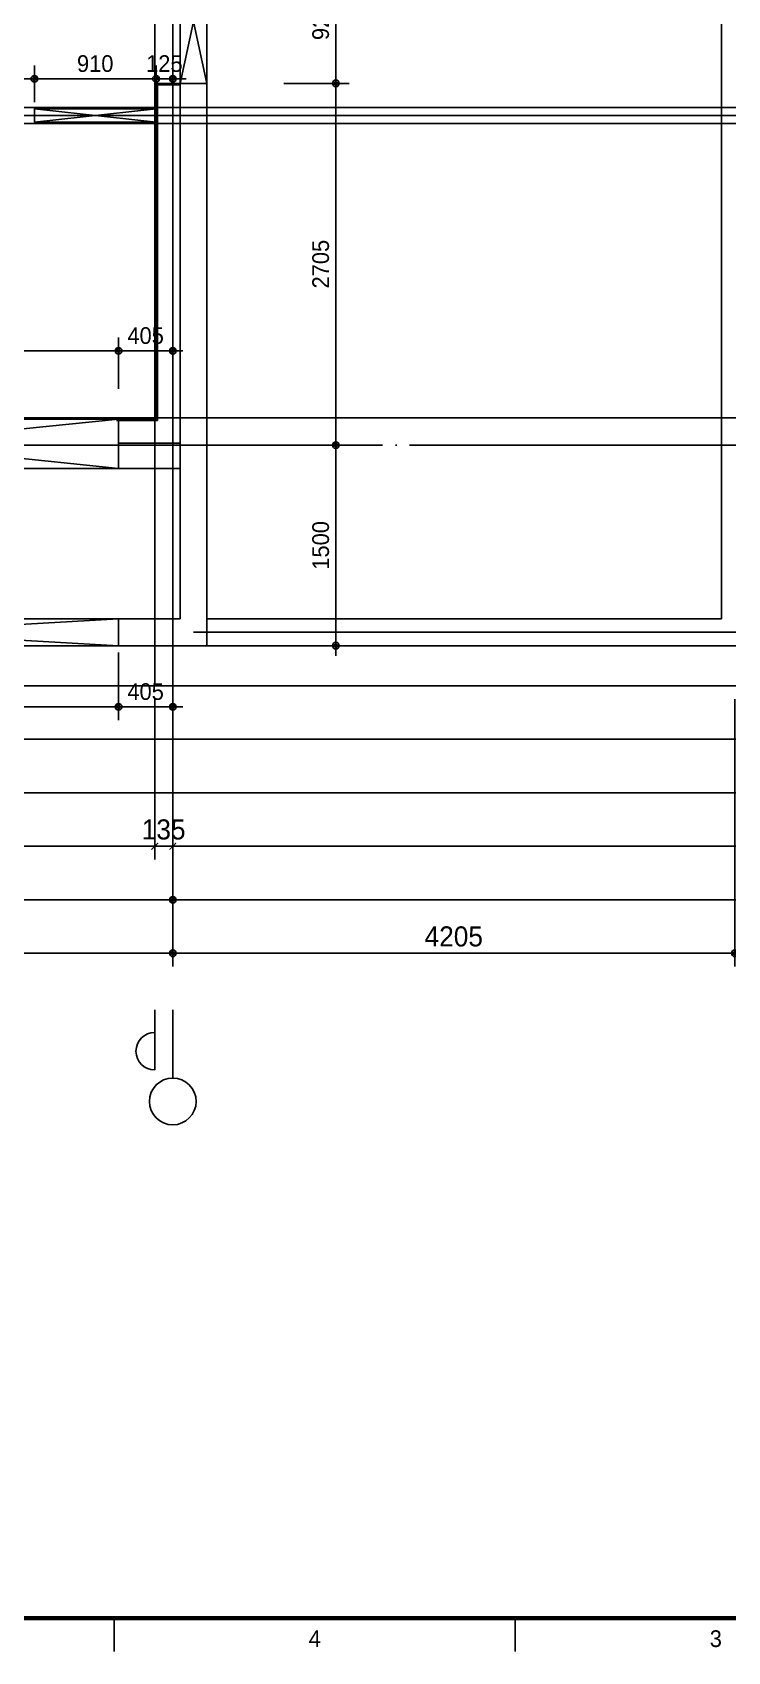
# Model space of a CAD drawing. Header units: millimetres. Extents: x 0 to 92204, y -190080 to 23760.
# Drawn here: x 29438 to 34638, y -159780 to -147672 of the extents above; entities that cross this region are included whole.
import ezdxf
from ezdxf.enums import TextEntityAlignment as Align

# ---------------------------------------------------------------- set-up
doc = ezdxf.new("R2010")
doc.units = ezdxf.units.MM
doc.header["$LTSCALE"] = 100
doc.linetypes.add('AUDIT_D_220706163347-0', pattern=[0])
doc.linetypes.add('CEN', pattern=[62, 60, -1, 0, -1])
doc.layers.get('defpoints').update_dxf_attribs({"color": 139})
for name, color, linetype in [('A-치수', 7, 'AUDIT_D_220706163347-0'), ('AA-BORD-FORM', 7, 'Continuous'), ('AA-BORD-TEXT', 3, 'Continuous'), ('AA-XXXX-DIMS', 7, 'Continuous'), ('CEN_CON', 1, 'CEN'), ('CEN_WALL', 12, 'CEN'), ('CONC', 2, 'Continuous'), ('DIM', 7, 'AUDIT_D_220706163347-0'), ('ELE3_CON', 7, 'Continuous'), ('MC', 135, 'Continuous'), ('WAL', 3, 'Continuous'), ('WAL_DRY', 7, 'Continuous'), ('창호-open', 4, 'Continuous')]:
    doc.layers.add(name, color=color, linetype=linetype)
doc.styles.add('HAUD01', font='Dotum.ttf')
doc.styles.add('돋움', font='Dotum.ttf')
doc.styles.add('맑은고딕', font='malgun.ttf', dxfattribs={"width": 0.9})
doc.dimstyles.new('DIM-50', dxfattribs={"dimscale": 50, "dimtxt": 3, "dimasz": 1, "dimexe": 2, "dimexo": 2, "dimgap": 1, "dimtad": 1, "dimdec": 0, "dimzin": 0, "dimdsep": 46, "dimtxsty": '맑은고딕', "dimblk1": 'DIMDOT', "dimblk2": 'DIMDOT', "dimsah": 1, "dimcen": 0.09, "dimdle": 2, "dimclrd": 7, "dimclre": 7, "dimclrt": 3, "dimadec": 0, "dimazin": 0, "dimtfac": 1, "dimtdec": 0, "dimtix": 1, "dimtmove": 2, "dimatfit": 3, "dimldrblk": 'DIMDOT', "dimfxl": 1, "dimtolj": 1, "dimtzin": 0, "dimarcsym": 0})
doc.dimstyles.new('MCDIM-50', dxfattribs={"dimscale": 50, "dimtxt": 3, "dimasz": 1, "dimexe": 2, "dimexo": 2, "dimgap": 1, "dimtad": 1, "dimdec": 0, "dimzin": 0, "dimdsep": 46, "dimtxsty": '맑은고딕', "dimblk1": 'ARCHTICK', "dimblk2": 'ARCHTICK', "dimsah": 1, "dimcen": 0.09, "dimdle": 2, "dimclrd": 7, "dimclre": 7, "dimclrt": 3, "dimadec": 0, "dimazin": 0, "dimtfac": 1, "dimtdec": 0, "dimtix": 1, "dimtmove": 2, "dimatfit": 3, "dimldrblk": 'ARCHTICK', "dimfxl": 1, "dimtolj": 1, "dimtzin": 0, "dimarcsym": 0})
doc.dimstyles.new('내부100', dxfattribs={"dimscale": 50, "dimtxt": 2.5, "dimasz": 1, "dimexe": 2, "dimexo": 1, "dimgap": 1, "dimtad": 1, "dimdec": 0, "dimzin": 0, "dimdsep": 46, "dimtxsty": '돋움', "dimblk1": 'DIMDOT', "dimblk2": 'DIMDOT', "dimsah": 1, "dimcen": 0.09, "dimdle": 2, "dimclrd": 7, "dimclre": 7, "dimclrt": 3, "dimadec": 0, "dimazin": 0, "dimtfac": 1, "dimtdec": 0, "dimtix": 1, "dimtmove": 2, "dimatfit": 3, "dimldrblk": 'DIMDOT', "dimfxl": 1, "dimtolj": 1, "dimtzin": 0, "dimarcsym": 0})

# ---------------------------------------------------------------- blocks, each defined once
blk = doc.blocks.new('U-131A(기본)', base_point=(-95321, -158830))
at = {"layer": 'CEN_CON'}
for p, q in [((-70061, -159130), (-70061, -148195)), ((-69906, -158730), (-65456, -158730)), ((-80691, -158830), (-69906, -158830))]:
    blk.add_line(p, q, dxfattribs=at)
at = {"layer": 'CEN_WALL'}
for p, q in [((-65456, -154865), (-80691, -154865)), ((-80691, -157330), (-65456, -157330))]:
    blk.add_line(p, q, dxfattribs=at)
at = {"layer": 'CONC'}
for p, q in [((-70006, -158630), (-70006, -154625)), ((-69806, -154625), (-70006, -154625)), ((-69806, -158830), (-69806, -154625)), ((-70466, -158630), (-70006, -158630)), ((-70466, -158630), (-70466, -158830)), ((-70466, -158830), (-69806, -158830))]:
    blk.add_line(p, q, dxfattribs=at)
at = {"layer": 'ELE3_CON'}
for p, q in [((-65956, -158630), (-65956, -149285)), ((-70466, -158630), (-74066, -158630)), ((-69806, -158630), (-65956, -158630)), ((-69806, -158830), (-65756, -158830))]:
    blk.add_line(p, q, dxfattribs=at)
at = {"layer": 'MC'}
for p, q in [((-70196, -159130), (-70196, -148195)), ((-65456, -154805), (-80691, -154805)), ((-65456, -154925), (-80691, -154925)), ((-80691, -157125), (-65456, -157125))]:
    blk.add_line(p, q, dxfattribs=at)
at = {"layer": 'WAL'}
for p, q in [((-70466, -157315), (-70006, -157315)), ((-70466, -157315), (-70466, -157505)), ((-70466, -157505), (-70006, -157505))]:
    blk.add_line(p, q, dxfattribs=at)
at = {"layer": 'WAL_DRY'}
for p, q in [((-70186, -157135), (-70186, -154625)), ((-70186, -154625), (-70006, -154625)), ((-70176, -157145), (-70176, -154635)), ((-70176, -154635), (-70006, -154635)), ((-70481, -157135), (-70186, -157135)), ((-70481, -157145), (-70176, -157145))]:
    blk.add_line(p, q, dxfattribs=at)
blk = doc.blocks.new('_ArchTick')
at = {"color": 0, "linetype": 'ByBlock', "const_width": 0.15}
blk.add_lwpolyline([(-0.5, -0.5), (0.5, 0.5)], dxfattribs=at)
blk = doc.blocks.new('*D2587')
at = {"layer": 'defpoints', "color": 0, "linetype": 'ByBlock', "transparency": 16777216}
for p in [(26033, -176318), (30353, -176318), (30353, -177518)]:
    blk.add_point(p, dxfattribs=at)
at = {"layer": 'DIM', "color": 7, "linetype": 'ByBlock', "lineweight": -2, "transparency": 16777216}
for p, q in [((26033, -176418), (26033, -177618)), ((30353, -176418), (30353, -177618)), ((25933, -177518), (30453, -177518))]:
    blk.add_line(p, q, dxfattribs=at)
at = {"layer": 'DIM', "color": 7, "linetype": 'ByBlock', "lineweight": -2, "transparency": 16777216, "xscale": 50, "yscale": 50, "zscale": 50, "rotation": 180}
blk.add_blockref('_ArchTick', (26033, -177518), dxfattribs=at)
at = {"layer": 'DIM', "color": 7, "linetype": 'ByBlock', "lineweight": -2, "transparency": 16777216, "xscale": 50, "yscale": 50, "zscale": 50}
blk.add_blockref('_ArchTick', (30353, -177518), dxfattribs=at)
at = {"layer": 'DIM', "color": 3, "linetype": 'ByBlock', "transparency": 16777216, "insert": (28193, -177393), "char_height": 150, "attachment_point": 5, "style": 'HAUD01'}
blk.add_mtext('\\A1;4320', dxfattribs=at)
blk = doc.blocks.new('*D2588')
at = {"layer": 'defpoints', "color": 0, "linetype": 'ByBlock', "transparency": 16777216}
for p in [(30353, -176318), (30488, -176318), (30488, -177518)]:
    blk.add_point(p, dxfattribs=at)
at = {"layer": 'DIM', "color": 7, "linetype": 'ByBlock', "lineweight": -2, "transparency": 16777216}
for p, q in [((30353, -176418), (30353, -177618)), ((30488, -176418), (30488, -177618)), ((30353, -177518), (30303, -177518)), ((30353, -177518), (30488, -177518)), ((30488, -177518), (30538, -177518))]:
    blk.add_line(p, q, dxfattribs=at)
at = {"layer": 'DIM', "color": 7, "linetype": 'ByBlock', "lineweight": -2, "transparency": 16777216, "xscale": 50, "yscale": 50, "zscale": 50}
blk.add_blockref('_ArchTick', (30353, -177518), dxfattribs=at)
at = {"layer": 'DIM', "color": 7, "linetype": 'ByBlock', "lineweight": -2, "transparency": 16777216, "xscale": 50, "yscale": 50, "zscale": 50, "rotation": 180}
blk.add_blockref('_ArchTick', (30488, -177518), dxfattribs=at)
at = {"layer": 'DIM', "color": 3, "linetype": 'ByBlock', "transparency": 16777216, "insert": (30420, -177393), "char_height": 150, "attachment_point": 5, "style": 'HAUD01'}
blk.add_mtext('\\A1;135', dxfattribs=at)
blk = doc.blocks.new('중심')
at = {"layer": 'DIM'}
blk.add_line((-350, 0), (0, 0), dxfattribs=at)
blk.add_circle((-470, 0), 120, dxfattribs=at)
blk = doc.blocks.new('DIMDOT')
at = {"layer": 'AA-XXXX-DIMS'}
for p, q in [((-1.5, 0), (1.5, 0)), ((0, -1.5), (0, 1.5))]:
    blk.add_line(p, q, dxfattribs=at)
for radius in [0.5, 0.25]:
    blk.add_circle((0, 0), radius, dxfattribs=at)
blk = doc.blocks.new('*D2724')
at = {"layer": 'defpoints', "color": 0, "transparency": 16777216}
for p in [(25923, -176318), (30488, -176318), (30488, -177918)]:
    blk.add_point(p, dxfattribs=at)
at = {"layer": 'DIM', "color": 7, "lineweight": -2, "transparency": 16777216}
for p, q in [((25923, -176418), (25923, -178018)), ((30488, -176418), (30488, -178018)), ((25973, -177918), (30438, -177918))]:
    blk.add_line(p, q, dxfattribs=at)
at = {"layer": 'DIM', "color": 7, "lineweight": -2, "transparency": 16777216, "xscale": 50, "yscale": 50, "zscale": 50, "rotation": 180}
blk.add_blockref('DIMDOT', (25923, -177918), dxfattribs=at)
at = {"layer": 'DIM', "color": 7, "lineweight": -2, "transparency": 16777216, "xscale": 50, "yscale": 50, "zscale": 50}
blk.add_blockref('DIMDOT', (30488, -177918), dxfattribs=at)
at = {"layer": 'DIM', "color": 3, "transparency": 16777216, "insert": (28205, -177793), "char_height": 150, "attachment_point": 5, "style": 'HAUD01'}
blk.add_mtext('\\A1;4565', dxfattribs=at)
blk = doc.blocks.new('*D2725')
at = {"layer": 'defpoints', "color": 0, "transparency": 16777216}
for p in [(30488, -176318), (34693, -176318), (34693, -178318)]:
    blk.add_point(p, dxfattribs=at)
at = {"layer": 'DIM', "color": 7, "lineweight": -2, "transparency": 16777216}
for p, q in [((30488, -176418), (30488, -178418)), ((34693, -176418), (34693, -178418)), ((30538, -178318), (34643, -178318))]:
    blk.add_line(p, q, dxfattribs=at)
at = {"layer": 'DIM', "color": 7, "lineweight": -2, "transparency": 16777216, "xscale": 50, "yscale": 50, "zscale": 50, "rotation": 180}
blk.add_blockref('DIMDOT', (30488, -178318), dxfattribs=at)
at = {"layer": 'DIM', "color": 7, "lineweight": -2, "transparency": 16777216, "xscale": 50, "yscale": 50, "zscale": 50}
blk.add_blockref('DIMDOT', (34693, -178318), dxfattribs=at)
at = {"layer": 'DIM', "color": 3, "transparency": 16777216, "insert": (32590, -178193), "char_height": 150, "attachment_point": 5, "style": 'HAUD01'}
blk.add_mtext('\\A1;4205', dxfattribs=at)
blk = doc.blocks.new('*D2726')
at = {"layer": 'defpoints', "color": 0, "transparency": 16777216}
for p in [(5228, -176318), (30488, -176318), (30488, -178318)]:
    blk.add_point(p, dxfattribs=at)
at = {"layer": 'DIM', "color": 7, "lineweight": -2, "transparency": 16777216}
for p, q in [((5228, -176418), (5228, -178418)), ((30488, -176418), (30488, -178418)), ((5278, -178318), (30438, -178318))]:
    blk.add_line(p, q, dxfattribs=at)
at = {"layer": 'DIM', "color": 7, "lineweight": -2, "transparency": 16777216, "xscale": 50, "yscale": 50, "zscale": 50, "rotation": 180}
blk.add_blockref('DIMDOT', (5228, -178318), dxfattribs=at)
at = {"layer": 'DIM', "color": 7, "lineweight": -2, "transparency": 16777216, "xscale": 50, "yscale": 50, "zscale": 50}
blk.add_blockref('DIMDOT', (30488, -178318), dxfattribs=at)
at = {"layer": 'DIM', "color": 3, "transparency": 16777216, "insert": (17858, -178193), "char_height": 150, "attachment_point": 5, "style": 'HAUD01'}
blk.add_mtext('\\A1;25260', dxfattribs=at)
blk = doc.blocks.new('XR-FORM 청주월명')
at = {"layer": 'AA-BORD-FORM', "color": 2}
for p, q in [((601, 17), (601, 12)), ((661, 17), (661, 12))]:
    blk.add_line(p, q, dxfattribs=at)
at = {"layer": 'AA-BORD-FORM', "color": 2, "const_width": 0.682}
blk.add_lwpolyline([(21, 17), (21, 577), (821, 577), (821, 17)], close=True, dxfattribs=at)
at = {"layer": 'AA-BORD-TEXT', "color": 7, "style": 'HAUD01'}
for s, p in [('4', (631, 13.95)), ('3', (691, 13.94))]:
    blk.add_text(s, height=2.5, dxfattribs=at).set_placement(p, align=Align.MIDDLE_CENTER)
blk = doc.blocks.new('*D1653')
at = {"layer": 'defpoints', "color": 0, "transparency": 16777216}
for p in [(26483, -152258), (30083, -152258), (30083, -152715)]:
    blk.add_point(p, dxfattribs=at)
at = {"layer": 'DIM', "color": 7, "lineweight": -2, "transparency": 16777216}
for p, q in [((26483, -152308), (26483, -152815)), ((30083, -152308), (30083, -152815)), ((26533, -152715), (30033, -152715))]:
    blk.add_line(p, q, dxfattribs=at)
at = {"layer": 'DIM', "color": 7, "lineweight": -2, "transparency": 16777216, "xscale": 50, "yscale": 50, "zscale": 50, "rotation": 180}
blk.add_blockref('DIMDOT', (26483, -152715), dxfattribs=at)
at = {"layer": 'DIM', "color": 7, "lineweight": -2, "transparency": 16777216, "xscale": 50, "yscale": 50, "zscale": 50}
blk.add_blockref('DIMDOT', (30083, -152715), dxfattribs=at)
at = {"layer": 'DIM', "color": 3, "transparency": 16777216, "insert": (28283, -152602), "char_height": 125, "attachment_point": 5, "style": '돋움'}
blk.add_mtext('\\A1;3600', dxfattribs=at)
blk = doc.blocks.new('*D1654')
at = {"layer": 'defpoints', "color": 0, "transparency": 16777216}
for p in [(30083, -152258), (30488, -152258), (30488, -152715)]:
    blk.add_point(p, dxfattribs=at)
at = {"layer": 'DIM', "color": 7, "lineweight": -2, "transparency": 16777216}
for p, q in [((30083, -152308), (30083, -152815)), ((30488, -152308), (30488, -152815)), ((30133, -152715), (30438, -152715))]:
    blk.add_line(p, q, dxfattribs=at)
at = {"layer": 'DIM', "color": 7, "lineweight": -2, "transparency": 16777216, "xscale": 50, "yscale": 50, "zscale": 50, "rotation": 180}
blk.add_blockref('DIMDOT', (30083, -152715), dxfattribs=at)
at = {"layer": 'DIM', "color": 7, "lineweight": -2, "transparency": 16777216, "xscale": 50, "yscale": 50, "zscale": 50}
blk.add_blockref('DIMDOT', (30488, -152715), dxfattribs=at)
at = {"layer": 'DIM', "color": 3, "transparency": 16777216, "insert": (30285, -152602), "char_height": 125, "attachment_point": 5, "style": '돋움'}
blk.add_mtext('\\A1;405', dxfattribs=at)
blk = doc.blocks.new('*D1674')
at = {"layer": 'defpoints', "color": 0, "transparency": 16777216}
for p in [(30083, -150053), (26483, -150388), (30083, -150388)]:
    blk.add_point(p, dxfattribs=at)
at = {"layer": 'DIM', "color": 7, "lineweight": -2, "transparency": 16777216}
for p, q in [((26483, -150338), (26483, -149953)), ((30083, -150338), (30083, -149953)), ((26533, -150053), (30033, -150053))]:
    blk.add_line(p, q, dxfattribs=at)
at = {"layer": 'DIM', "color": 7, "lineweight": -2, "transparency": 16777216, "xscale": 50, "yscale": 50, "zscale": 50, "rotation": 180}
blk.add_blockref('DIMDOT', (26483, -150053), dxfattribs=at)
at = {"layer": 'DIM', "color": 7, "lineweight": -2, "transparency": 16777216, "xscale": 50, "yscale": 50, "zscale": 50}
blk.add_blockref('DIMDOT', (30083, -150053), dxfattribs=at)
at = {"layer": 'DIM', "color": 3, "transparency": 16777216, "insert": (28283, -149940), "char_height": 125, "attachment_point": 5, "style": '돋움'}
blk.add_mtext('\\A1;3600', dxfattribs=at)
blk = doc.blocks.new('*D1675')
at = {"layer": 'defpoints', "color": 0, "transparency": 16777216}
for p in [(30488, -150053), (30083, -150388), (30488, -150388)]:
    blk.add_point(p, dxfattribs=at)
at = {"layer": 'DIM', "color": 7, "lineweight": -2, "transparency": 16777216}
for p, q in [((30083, -150338), (30083, -149953)), ((30488, -150338), (30488, -149953)), ((30133, -150053), (30438, -150053))]:
    blk.add_line(p, q, dxfattribs=at)
at = {"layer": 'DIM', "color": 7, "lineweight": -2, "transparency": 16777216, "xscale": 50, "yscale": 50, "zscale": 50, "rotation": 180}
blk.add_blockref('DIMDOT', (30083, -150053), dxfattribs=at)
at = {"layer": 'DIM', "color": 7, "lineweight": -2, "transparency": 16777216, "xscale": 50, "yscale": 50, "zscale": 50}
blk.add_blockref('DIMDOT', (30488, -150053), dxfattribs=at)
at = {"layer": 'DIM', "color": 3, "transparency": 16777216, "insert": (30285, -149940), "char_height": 125, "attachment_point": 5, "style": '돋움'}
blk.add_mtext('\\A1;405', dxfattribs=at)
blk = doc.blocks.new('*D1683')
at = {"layer": 'defpoints', "color": 0, "transparency": 16777216}
for p in [(29453, -148019), (25923, -148243), (29453, -148243)]:
    blk.add_point(p, dxfattribs=at)
at = {"layer": 'DIM', "color": 7, "lineweight": -2, "transparency": 16777216}
for p, q in [((25923, -148193), (25923, -147919)), ((29453, -148193), (29453, -147919)), ((25973, -148019), (29403, -148019))]:
    blk.add_line(p, q, dxfattribs=at)
at = {"layer": 'DIM', "color": 7, "lineweight": -2, "transparency": 16777216, "xscale": 50, "yscale": 50, "zscale": 50, "rotation": 180}
blk.add_blockref('DIMDOT', (25923, -148019), dxfattribs=at)
at = {"layer": 'DIM', "color": 7, "lineweight": -2, "transparency": 16777216, "xscale": 50, "yscale": 50, "zscale": 50}
blk.add_blockref('DIMDOT', (29453, -148019), dxfattribs=at)
at = {"layer": 'DIM', "color": 3, "transparency": 16777216, "insert": (27688, -147906), "char_height": 125, "attachment_point": 5, "style": '돋움'}
blk.add_mtext('\\A1;3530', dxfattribs=at)
blk = doc.blocks.new('*D1684')
at = {"layer": 'defpoints', "color": 0, "transparency": 16777216}
for p in [(30363, -148019), (29453, -148243), (30363, -148243)]:
    blk.add_point(p, dxfattribs=at)
at = {"layer": 'DIM', "color": 7, "lineweight": -2, "transparency": 16777216}
for p, q in [((29453, -148193), (29453, -147919)), ((30363, -148193), (30363, -147919)), ((29503, -148019), (30313, -148019))]:
    blk.add_line(p, q, dxfattribs=at)
at = {"layer": 'DIM', "color": 7, "lineweight": -2, "transparency": 16777216, "xscale": 50, "yscale": 50, "zscale": 50, "rotation": 180}
blk.add_blockref('DIMDOT', (29453, -148019), dxfattribs=at)
at = {"layer": 'DIM', "color": 7, "lineweight": -2, "transparency": 16777216, "xscale": 50, "yscale": 50, "zscale": 50}
blk.add_blockref('DIMDOT', (30363, -148019), dxfattribs=at)
at = {"layer": 'DIM', "color": 3, "transparency": 16777216, "insert": (29908, -147906), "char_height": 125, "attachment_point": 5, "style": '돋움'}
blk.add_mtext('\\A1;910', dxfattribs=at)
blk = doc.blocks.new('*D1685')
at = {"layer": 'defpoints', "color": 0, "transparency": 16777216}
for p in [(30488, -148019), (30363, -148243), (30488, -148243)]:
    blk.add_point(p, dxfattribs=at)
at = {"layer": 'DIM', "color": 7, "lineweight": -2, "transparency": 16777216}
for p, q in [((30363, -148193), (30363, -147919)), ((30488, -148193), (30488, -147919)), ((30313, -148019), (30263, -148019)), ((30363, -148019), (30488, -148019)), ((30538, -148019), (30588, -148019))]:
    blk.add_line(p, q, dxfattribs=at)
at = {"layer": 'DIM', "color": 7, "lineweight": -2, "transparency": 16777216, "xscale": 50, "yscale": 50, "zscale": 50}
blk.add_blockref('DIMDOT', (30363, -148019), dxfattribs=at)
at = {"layer": 'DIM', "color": 7, "lineweight": -2, "transparency": 16777216, "xscale": 50, "yscale": 50, "zscale": 50, "rotation": 180}
blk.add_blockref('DIMDOT', (30488, -148019), dxfattribs=at)
at = {"layer": 'DIM', "color": 3, "transparency": 16777216, "insert": (30425, -147906), "char_height": 125, "attachment_point": 5, "style": '돋움'}
blk.add_mtext('\\A1;125', dxfattribs=at)
blk = doc.blocks.new('*D1903')
at = {"layer": 'defpoints', "color": 0, "transparency": 16777216}
for p in [(31268, -148053), (31708, -148053), (31268, -150758)]:
    blk.add_point(p, dxfattribs=at)
at = {"layer": 'DIM', "color": 7, "lineweight": -2, "transparency": 16777216}
for p, q in [((31318, -148053), (31808, -148053)), ((31708, -150708), (31708, -148103)), ((31318, -150758), (31808, -150758))]:
    blk.add_line(p, q, dxfattribs=at)
at = {"layer": 'DIM', "color": 7, "lineweight": -2, "transparency": 16777216, "xscale": 50, "yscale": 50, "zscale": 50}
for p, rotation in [((31708, -148053), 90), ((31708, -150758), 270)]:
    blk.add_blockref('DIMDOT', p, dxfattribs=dict(at, rotation=rotation))
at = {"layer": 'DIM', "color": 3, "transparency": 16777216, "insert": (31595, -149405), "char_height": 125, "attachment_point": 5, "rotation": 90, "style": '돋움'}
blk.add_mtext('\\A1;2705', dxfattribs=at)
blk = doc.blocks.new('*D1904')
at = {"layer": 'defpoints', "color": 0, "transparency": 16777216}
for p in [(31268, -147133), (31708, -147133), (31268, -148053)]:
    blk.add_point(p, dxfattribs=at)
at = {"layer": 'DIM', "color": 7, "lineweight": -2, "transparency": 16777216}
for p, q in [((31318, -147133), (31808, -147133)), ((31708, -148003), (31708, -147183)), ((31318, -148053), (31808, -148053))]:
    blk.add_line(p, q, dxfattribs=at)
at = {"layer": 'DIM', "color": 7, "lineweight": -2, "transparency": 16777216, "xscale": 50, "yscale": 50, "zscale": 50}
for p, rotation in [((31708, -147133), 90), ((31708, -148053), 270)]:
    blk.add_blockref('DIMDOT', p, dxfattribs=dict(at, rotation=rotation))
at = {"layer": 'DIM', "color": 3, "transparency": 16777216, "insert": (31595, -147593), "char_height": 125, "attachment_point": 5, "rotation": 90, "style": '돋움'}
blk.add_mtext('\\A1;920', dxfattribs=at)
blk = doc.blocks.new('*D1906')
at = {"layer": 'defpoints', "color": 0, "transparency": 16777216}
for p in [(31268, -150758), (31708, -150758), (31268, -152258)]:
    blk.add_point(p, dxfattribs=at)
at = {"layer": 'DIM', "color": 7, "lineweight": -2, "transparency": 16777216}
for p, q in [((31318, -150758), (31808, -150758)), ((31708, -152208), (31708, -150808)), ((31318, -152258), (31808, -152258))]:
    blk.add_line(p, q, dxfattribs=at)
at = {"layer": 'DIM', "color": 7, "lineweight": -2, "transparency": 16777216, "xscale": 50, "yscale": 50, "zscale": 50}
for p, rotation in [((31708, -150758), 90), ((31708, -152258), 270)]:
    blk.add_blockref('DIMDOT', p, dxfattribs=dict(at, rotation=rotation))
at = {"layer": 'DIM', "color": 3, "transparency": 16777216, "insert": (31595, -151508), "char_height": 125, "attachment_point": 5, "rotation": 90, "style": '돋움'}
blk.add_mtext('\\A1;1500', dxfattribs=at)
blk = doc.blocks.new('DIM-1108')
at = {"layer": 'DIM'}
blk.add_lwpolyline([(30353, -178910.5, 1), (30353, -179190.5), (30353, -178740.5)], format="xyb", dxfattribs=at)
at = {"layer": 'A-치수', "xscale": 1.458333333333342, "yscale": 1.458333333333342, "zscale": 1.458333333333342, "rotation": 90}
blk.add_blockref('중심', (30488, -178740.5), dxfattribs=at)
at = {"layer": 'DIM'}
for base, p1, p2, override, picture, middle in [((30488, -178318), (5228, -176318), (30488, -176318), {"dimscale": 50, "dimtxsty": 'HAUD01'}, '*D2726', (17858, -178192.9)), ((30488, -177918), (25923, -176318), (30488, -176318), {"dimscale": 50, "dimtxsty": 'HAUD01'}, '*D2724', (28205.5, -177792.9)), ((34693, -178318), (30488, -176318), (34693, -176318), {"dimtxsty": 'HAUD01'}, '*D2725', (32590.5, -178192.9))]:
    dim = blk.add_linear_dim(base=base, p1=p1, p2=p2, angle=180, dimstyle='DIM-50', override=override, dxfattribs=at)
    dim.commit()
    dim.dimension.update_dxf_attribs({"geometry": picture, "text_midpoint": middle})
at = {"layer": 'DIM', "linetype": 'ByBlock'}
for base, p1, p2, picture, middle in [((30353, -177518), (26033, -176318), (30353, -176318), '*D2587', (28193, -177392.9)), ((30488, -177518), (30353, -176318), (30488, -176318), '*D2588', (30420.5, -177392.9))]:
    dim = blk.add_linear_dim(base=base, p1=p1, p2=p2, angle=180, dimstyle='MCDIM-50', override={"dimtxsty": 'HAUD01'}, dxfattribs=at)
    dim.commit()
    dim.dimension.update_dxf_attribs({"geometry": picture, "text_midpoint": middle})

msp = doc.modelspace()

# ---------------------------------------------------------------- linework, layer by layer
at = {"layer": 'defpoints'}
for points in [[(1576.9, -136833), (37093, -136833), (37093, -154558), (1576.9, -154558)], [(1976.9, -137233), (36693, -137233), (36693, -154158), (1976.9, -154158)], [(2376.9, -137633), (36293, -137633), (36293, -153758), (2376.9, -153758)], [(2776.9, -138033), (35893, -138033), (35893, -153358), (2776.9, -153358)], [(3176.9, -138433), (35493, -138433), (35493, -152958), (3176.9, -152958)], [(3576.9, -138833), (35093, -138833), (35093, -152558), (3576.9, -152558)]]:
    msp.add_lwpolyline(points, close=True, dxfattribs=at)
at = {"layer": '창호-open'}
for p, q in [((30543, -148053), (30743, -147133)), ((30543, -147133), (30743, -148053)), ((30363, -148243), (29453, -148343)), ((29453, -148243), (30363, -148343)), ((30083, -150563), (26483, -150933)), ((26483, -150563), (30083, -150933)), ((30083, -152058), (26483, -152258)), ((26483, -152058), (30083, -152258))]:
    msp.add_line(p, q, dxfattribs=at)
for points in [[(30543, -147133), (30743, -147133), (30743, -148053), (30543, -148053)], [(29453, -148343), (30363, -148343), (30363, -148243), (29453, -148243)], [(26483, -150563), (30083, -150563), (30083, -150933), (26483, -150933)], [(26483, -152058), (30083, -152058), (30083, -152258), (26483, -152258)]]:
    msp.add_lwpolyline(points, close=True, dxfattribs=at)

# ---------------------------------------------------------------- block references
for name, p in [('DIM-1108', (0, 23760)), ('U-131A(기본)', (5228, -152258))]:
    msp.add_blockref(name, p)
at = {"xscale": 50, "yscale": 50, "zscale": 50}
msp.add_blockref('XR-FORM 청주월명', (0, -160380), dxfattribs=at)

# ---------------------------------------------------------------- dimensions: what is measured, and where the dimension line sits
at = {"layer": 'DIM'}
for base, p1, p2, angle, picture, middle in [((31708, -147133), (31268, -148053), (31268, -147133), 270, '*D1904', (31595.4, -147593)), ((31708, -148053), (31268, -150758), (31268, -148053), 270, '*D1903', (31595.4, -149405.5)), ((31708, -150758), (31268, -152258), (31268, -150758), 270, '*D1906', (31595.4, -151508)), ((30083, -152714.7), (26483, -152258), (30083, -152258), 180, '*D1653', (28283, -152602.1)), ((30488, -152714.7), (30083, -152258), (30488, -152258), 180, '*D1654', (30285.5, -152602.1))]:
    dim = msp.add_linear_dim(base=base, p1=p1, p2=p2, angle=angle, dimstyle='내부100', override={"dimscale": 50}, dxfattribs=at)
    dim.commit()
    dim.dimension.update_dxf_attribs({"geometry": picture, "text_midpoint": middle})
for base, p1, p2, picture, middle in [((29453, -148019.1), (25923, -148243), (29453, -148243), '*D1683', (27688, -147906.5)), ((30363, -148019.1), (29453, -148243), (30363, -148243), '*D1684', (29908, -147906.5)), ((30488, -148019.1), (30363, -148243), (30488, -148243), '*D1685', (30425.5, -147906.5)), ((30083, -150052.8), (26483, -150388), (30083, -150388), '*D1674', (28283, -149940.3)), ((30488, -150052.8), (30083, -150388), (30488, -150388), '*D1675', (30285.5, -149940.3))]:
    dim = msp.add_linear_dim(base=base, p1=p1, p2=p2, dimstyle='내부100', override={"dimscale": 50}, dxfattribs=at)
    dim.commit()
    dim.dimension.update_dxf_attribs({"geometry": picture, "text_midpoint": middle})

doc.saveas('drawing.dxf')
